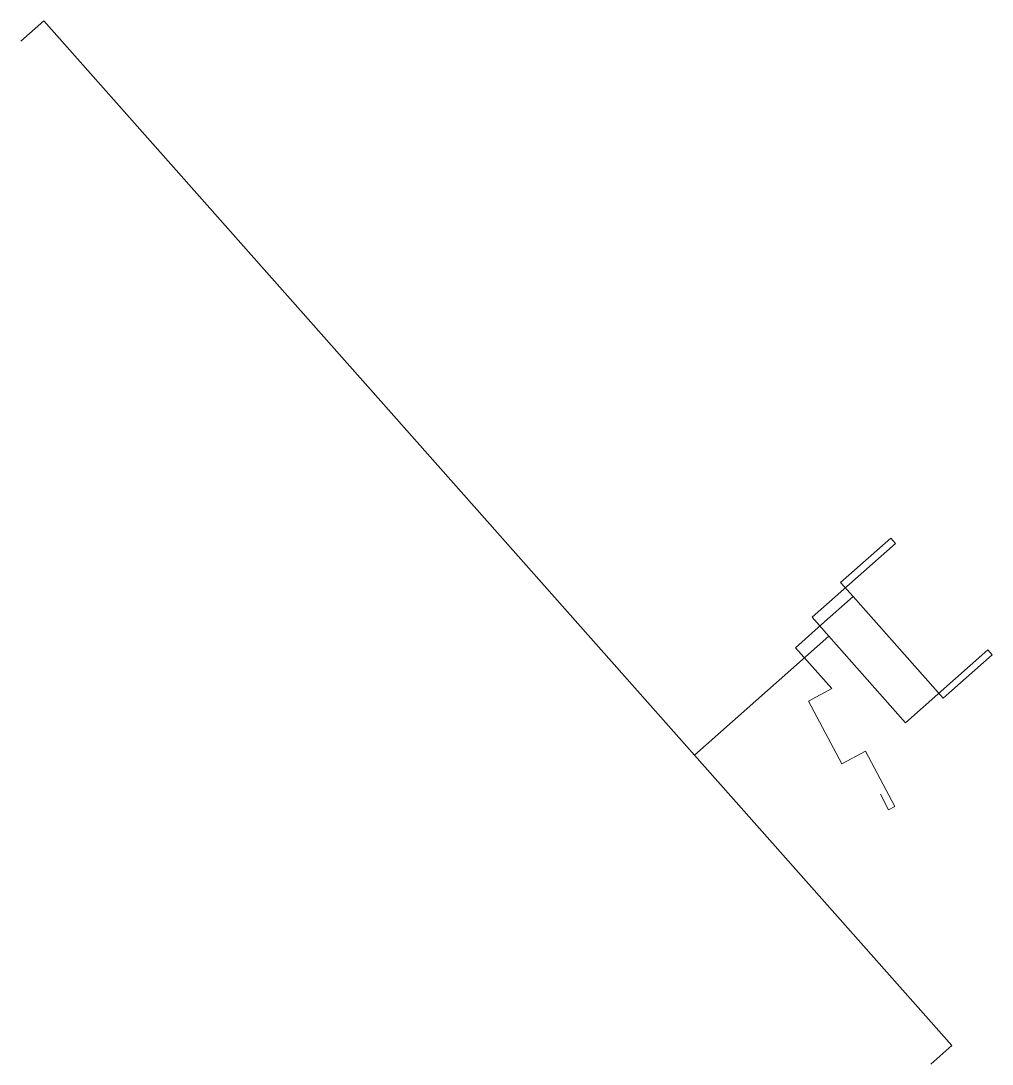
# Model space of a CAD drawing. Header units: metres. Extents: x 433610.9 to 433676.4, y 4590028.3 to 4590098.7.
import ezdxf

# ---------------------------------------------------------------- set-up
doc = ezdxf.new("R2010")
doc.units = ezdxf.units.M
doc.header["$MEASUREMENT"] = 0
for name, color, linetype, lineweight, true_color in [('01_I_Ascensor_l', 251, 'Continuous', 0, 0x646464), ('01_I_Horitzontal_l', 251, 'Continuous', 0, 0x646464), ('01_I_HoritzontalD_l', 251, 'Continuous', 0, 0x646464)]:
    doc.layers.add(name, color=color, linetype=linetype, lineweight=lineweight, true_color=true_color)

msp = doc.modelspace()

# ---------------------------------------------------------------- linework, layer by layer
at = {"layer": '01_I_Ascensor_l'}
for p, q in [((433669.531247, 4590063.8037, -10), (433669.85532, 4590063.438079, -200)), ((433676.076921, 4590056.261321, -200), (433676.370838, 4590055.929593, -10)), ((433669.37962, 4590045.485527), (433669.812378, 4590045.702864, -10))]:
    msp.add_line(p, q, dxfattribs=at)
at = {"layer": '01_I_Horitzontal_l'}
msp.add_line((433668.854924, 4590046.530294), (433669.37962, 4590045.485527), dxfattribs=at)
at = {"layer": '01_I_HoritzontalD_l'}
for p, q in [((433664.872865, 4590057.981738, -10), (433666.995768, 4590059.865906, -10)), ((433656.30701, 4590049.167362, -200), (433665.365386, 4590057.193272, -200))]:
    msp.add_line(p, q, dxfattribs=at)
at = {"layer": '01_I_HoritzontalD_l', "flags": 128}
for points, elevation in [([(433656.30701, 4590049.167362), (433612.424123, 4590098.695412), (433610.886454, 4590097.333006)], -200), ([(433665.365386, 4590057.193272), (433664.240318, 4590058.46307), (433669.85532, 4590063.438079)], -200), ([(433666.995768, 4590059.865906), (433666.158013, 4590060.809809), (433669.531247, 4590063.8037)], -10), ([(433666.995768, 4590059.865906), (433673.08096, 4590053.009684), (433676.370838, 4590055.929593)], -10), ([(433669.812378, 4590045.702864), (433667.827179, 4590049.4265), (433666.23917, 4590048.578511), (433663.979198, 4590052.813534), (433665.555207, 4590053.654524), (433663.106244, 4590056.413785), (433664.872865, 4590057.981738)], -10), ([(433665.365386, 4590057.193272), (433670.538756, 4590051.354391), (433676.076921, 4590056.261321)], -200), ([(433656.30701, 4590049.167362), (433673.656175, 4590029.586373), (433672.233025, 4590028.325433)], -200)]:
    msp.add_lwpolyline(points, dxfattribs=dict(at, elevation=elevation))

doc.saveas('drawing.dxf')
